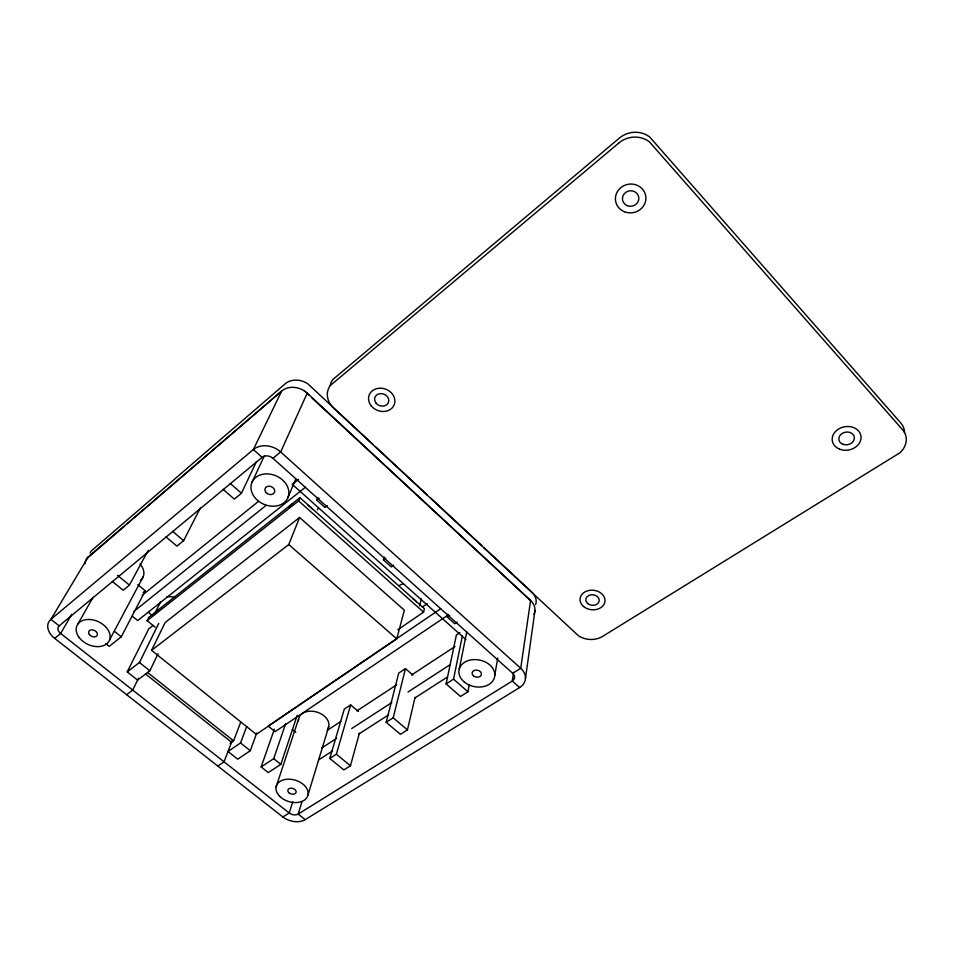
<?xml version="1.0" encoding="UTF-8"?>
<svg xmlns="http://www.w3.org/2000/svg" width="954" height="954" viewBox="0 0 954 954"><rect width="100%" height="100%" fill="white"/><g stroke="black" fill="none" stroke-linecap="round" stroke-linejoin="round"><path stroke-width="1.43" d="M525.463 678.521L534.979 610.465M513.598 672.32L512.274 681.013L298.185 814.072A6.511 4.376 16.3 0 1 289.217 813.011L60.651 633.456A7.131 4.961 25.6 0 1 59.172 625.848L50.92 619.349L88.209 556.969L281.668 391.033A18.531 15.347 25.3 0 1 307.212 393.143L530.579 600.531A17.077 13.261 9.5 0 1 533.882 614.471M494.804 675.313L497.714 658.021M459.959 632.585L456.394 634.947L446.102 683.923L460.472 696.468L467.925 691.769L469.296 684.519M459.291 668.921L466.768 631.727M446.102 683.923L453.544 679.153L462.356 635.972M457.109 622.151L454.724 623.749L447.259 617.047L447.903 614.161M412.784 674.979L405.474 668.647L398.724 673.107L386.179 722.309L400.418 734.294L407.43 729.87L415.073 697.362M397.83 629.747L423.552 612.146L424.399 608.712L299.926 497.702L148.8 617.345L147.119 620.66L155.18 627.195M419.581 605.981L421.346 598.945M386.179 722.309L393.179 717.825L405.474 668.647M396.769 638.858L404.353 610.214L299.604 517.485L165.149 622.533L151.579 650.33L256.292 734.377L396.769 638.858L288.764 544.555L299.604 517.485M358.501 711.493L350.655 704.923L344.275 709.132L329.762 758.454L343.834 769.926L350.452 765.752L359.419 733.185M329.762 758.454L336.357 754.232L350.655 704.923M393.644 565.185L391.271 566.891L383.472 559.903L384.307 557.112M307.975 795.052L328.748 726.59M302.06 801.455L298.185 814.072L305.244 819.629L519.596 687.548A18.186 13.595 9.9 0 0 520.729 668.289L530.579 600.531L312.018 398.009M292.735 801.813L289.217 813.011L282.873 816.97L54.676 638.381A17.84 12.39 25.6 0 1 50.92 619.349L253.37 449.537L281.668 391.033L133.942 518.046M276.111 786.871L298.65 718.863M274.347 729.202L261.146 766.944L268.253 772.585L280.834 764.357L297.207 715.309M261.146 766.944L273.715 758.657L285.64 723.716M246.633 726.674L240.539 742.951L228.006 751.49L237.737 759.181L250.306 750.715L256.733 733.018M230.164 743.19L233.599 740.841L240.754 722.035M232.156 740.638L224.059 761.829L217.81 766.05M327.305 505.668L324.968 507.48L316.811 500.17L317.897 497.416M147.119 620.66L298.626 500.898L299.926 497.702M287.81 497.916A19.545 15.467 23.3 0 0 266.428 473.876A19.545 15.467 23.3 0 0 255.529 498.358A19.545 15.467 23.3 0 0 287.81 497.916L295.752 479.075M307.212 393.143L280.667 451.946L272.963 458.302A7.93 6.356 24.3 0 0 262.088 457.336L253.37 449.537A19.843 15.896 24.3 0 1 280.667 451.946L520.729 668.289L512.703 673.297A7.274 5.438 9.9 0 1 512.274 681.013L519.596 687.548M251.939 482.414L264.353 455.869M223.153 489.378L234.302 499.109L241.434 493.254L256.471 461.533M153.117 625.419L148.788 628.817L127.228 671.902L137.603 680.095L149.85 670.781L158.03 653.764M138.533 678.187L132.725 690.088L126.632 694.691M127.228 671.902L139.451 662.505L158.746 623.391M160.618 601.855L154.476 614.09A13.308 9.612 23.3 0 1 158.519 609.964M165.96 536.887L176.943 546.141L183.633 540.656L200.292 507.981M105.799 643.711L109.173 646.383L121.253 636.795L145.282 590.788L137.793 584.647M109.591 639.931L143.303 576.514M112.333 581.439L123.149 590.252L129.434 585.1L148.24 550.327M77.787 624.166L93.11 597.287M71.812 614.233L60.651 633.456L54.676 638.381M86.587 558.77L124.926 525.809M127.18 523.865L131.688 519.99M59.172 625.848L262.088 457.336M143.148 592.506L145.282 590.788M142.158 595.344L258.725 501.172M133.62 611.645L266.083 505.381M292.806 483.94L298.614 479.278M305.34 487.291L137.71 620.565L132.296 616.189M316.811 500.17L319.149 498.346M151.579 650.33L288.764 544.555M383.472 559.903L385.833 558.185M422.336 607.054L427.225 603.691M440.7 608.712L268.181 726.042L275.122 731.658L447.867 615.151M447.259 617.047L449.644 615.437M327.139 730.43L340.793 721.474M356.915 710.885L396.625 684.817M411.52 675.038L454.939 646.538M321.736 747.996L336.738 738.253M351.752 728.522L391.76 702.549M408.014 692.008L450.526 664.413M318.505 759.98L332.278 751.108M358.561 734.186L388.6 714.856M414.895 697.934L447.438 676.982M139.451 662.505L149.85 670.781M240.539 742.951L250.306 750.715M147.465 672.391L233.599 740.841M145.449 673.929L231.536 742.26M114.48 631.393L121.253 636.795M273.715 758.657L280.834 764.357M148.371 612.325L151.781 615.103M292.306 729.452L295.764 732.267M117.509 575.345L129.434 585.1M336.357 754.232L350.452 765.752M172.626 531.354L183.633 540.656M393.179 717.825L407.43 729.87M230.272 483.463L241.434 493.254M453.544 679.153L467.925 691.769M298.626 500.898L423.552 612.146M292.186 484.274L465.898 639.574M272.963 458.302L512.703 673.297M304.362 390.913L308.738 394.968M372.954 444.385L307.665 383.675A18.376 15.276 25.5 0 0 285.163 383.806L91.238 551.007A16.635 12.116 26.5 0 0 90.165 553.129M375.125 446.412L427.356 494.983M430.612 498.012L481.758 545.569M483.928 547.596L531.807 592.124A16.933 13.213 9.4 0 1 535.671 604.55M904.571 432.842A22.419 18.019 -12.1 0 0 900.791 422.98L649.686 136.971A23.767 22.657 -17.9 0 0 619.444 138.044L332.874 379.501A20.475 17.303 22.9 0 0 330.144 385.69M412.76 598.623A13.702 10.53 14.8 0 1 416.504 601.962M399.094 585.696A13.535 10.482 14.8 0 1 403.423 583.788M288.955 506.717A14.25 11.245 21.2 0 1 292.592 503.843M308.082 505.274A14.25 11.245 21.2 0 1 312.101 508.864M318.564 507.922A14.072 11.186 21.4 0 1 317.396 509.794M166.688 597.013A13.153 9.576 23.4 0 1 173.926 597.168M298.507 721.045A15.55 11.043 16.8 0 1 316.036 711.839A15.55 11.043 16.8 0 1 327.985 728.617M140.047 564.052A16.767 12.247 25.6 0 1 140.476 580.402M305.244 819.629A16.278 10.935 16.3 0 1 282.873 816.97M85.025 563.778A16.778 12.152 26.4 0 1 88.209 556.969M618.907 142.921L330.311 385.511A20.63 17.375 22.8 0 0 333.709 408.181L578.577 635.877A18.997 14.644 6.1 0 0 602.475 636.485L899.717 452.911A22.586 18.102 -11.9 0 0 902.496 429.634L649.424 141.86A23.957 22.813 -16.8 0 0 618.907 142.921M839.603 449.179A14.537 11.794 -10.5 0 0 861.068 437.29A14.537 11.794 -10.5 0 0 839.198 428.668A14.537 11.794 -10.5 0 0 839.603 449.179M842.835 444.254A7.823 6.344 -10.5 0 0 854.379 437.826A7.823 6.344 -10.5 0 0 842.585 433.211A7.823 6.344 -10.5 0 0 842.835 444.254M583.562 606.482A12.521 9.778 5.9 0 0 604.55 603.155A12.521 9.778 5.9 0 0 589.453 590.383A12.521 9.778 5.9 0 0 583.562 606.482M587.7 603.536A6.738 5.271 5.9 0 0 598.993 601.724A6.738 5.271 5.9 0 0 590.836 594.867A6.738 5.271 5.9 0 0 587.7 603.536M624.405 211.728A15.276 14.382 -10.3 0 0 645.834 196.703A15.276 14.382 -10.3 0 0 621.746 186.948A15.276 14.382 -10.3 0 0 624.405 211.728M627.291 205.67A8.228 7.739 -10.2 0 0 638.81 197.561A8.228 7.739 -10.2 0 0 625.824 192.338A8.228 7.739 -10.2 0 0 627.291 205.67M371.321 405.975A13.416 11.388 20.6 0 0 393.942 405.343A13.416 11.388 20.6 0 0 379.871 388.183A13.416 11.388 20.6 0 0 371.321 405.975M376.114 403.196A7.227 6.129 20.6 0 0 388.29 402.826A7.227 6.129 20.6 0 0 380.694 393.597A7.227 6.129 20.6 0 0 376.114 403.196M473.601 675.981A4.71 3.518 11.2 0 0 481.329 674.836A4.71 3.518 11.2 0 0 475.402 670.137A4.71 3.518 11.2 0 0 473.601 675.981M464.55 682.229A18.114 13.535 11.2 0 0 494.351 677.924A18.114 13.535 11.2 0 0 471.646 659.81A18.114 13.535 11.2 0 0 464.55 682.229M288.776 792.631A4.281 2.91 16.6 0 0 295.907 792.798A4.281 2.91 16.6 0 0 291.208 788.159A4.281 2.91 16.6 0 0 288.776 792.631M279.749 796.363A16.468 11.186 16.6 0 0 307.2 797.103A16.468 11.186 16.6 0 0 289.229 779.179A16.468 11.186 16.6 0 0 279.749 796.363M266.083 492.562A5.08 4.019 23.3 0 0 274.478 492.407A5.08 4.019 23.3 0 0 268.873 486.182A5.08 4.019 23.3 0 0 266.083 492.562M89.366 634.493A4.639 3.244 24.9 0 0 97.01 635.698A4.639 3.244 24.9 0 0 92.705 629.902A4.639 3.244 24.9 0 0 89.366 634.493M79.039 637.344A17.828 12.497 24.9 0 0 108.422 642.078A17.828 12.497 24.9 0 0 92.013 619.742A17.828 12.497 24.9 0 0 79.039 637.344"/></g></svg>
